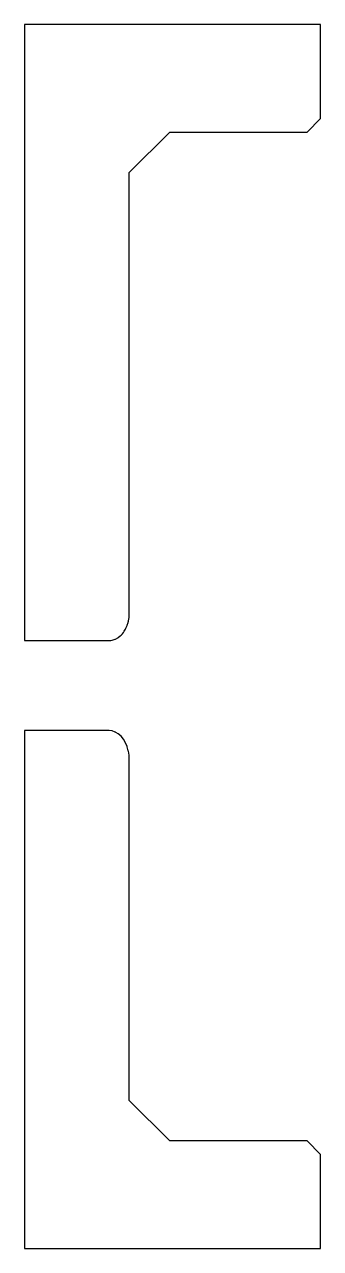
# Model space of a CAD drawing. Header units: metres. Extents: x 0 to 47.5, y 0 to 45.5.
# Drawn here: x 36.5 to 47.5, y 0 to 45.5 of the extents above.
import ezdxf

# ---------------------------------------------------------------- set-up
doc = ezdxf.new("R2010")
doc.units = ezdxf.units.M

msp = doc.modelspace()

# ---------------------------------------------------------------- linework, layer by layer
for p, q in [((47.5, 45.5), (36.5, 45.5)), ((36.5, 45.5), (36.5, 22.5982)), ((47.5, 42), (47.5, 45.5)), ((47, 41.5), (47.5, 42)), ((40.3959, 40), (41.8959, 41.5)), ((41.8959, 41.5), (47, 41.5)), ((40.3959, 23.5798), (40.3959, 40)), ((40.3194, 23.1759), (40.3479, 23.2698)), ((40.3479, 23.2698), (40.3576, 23.2977)), ((40.3576, 23.2977), (40.3592, 23.3024)), ((40.3592, 23.3024), (40.3817, 23.4146)), ((40.3817, 23.4146), (40.3867, 23.4394)), ((40.3867, 23.4394), (40.393, 23.535)), ((40.393, 23.535), (40.3959, 23.5798)), ((39.9864, 22.7111), (40.0578, 22.7708)), ((40.0578, 22.7708), (40.0868, 22.795)), ((40.0868, 22.795), (40.1382, 22.855)), ((40.1382, 22.855), (40.1762, 22.8994)), ((40.1762, 22.8994), (40.2089, 22.9516)), ((40.2089, 22.9516), (40.2527, 23.0215)), ((40.2527, 23.0215), (40.2695, 23.059)), ((40.2695, 23.059), (40.3142, 23.1585)), ((40.3142, 23.1585), (40.3194, 23.1759)), ((36.5, 22.5982), (39.6459, 22.5982)), ((39.6459, 22.5982), (39.6475, 22.5984)), ((39.6475, 22.5984), (39.7043, 22.6058)), ((39.7043, 22.6058), (39.7619, 22.6119)), ((39.7619, 22.6119), (39.7632, 22.6121)), ((39.7632, 22.6121), (39.8692, 22.6468)), ((39.8692, 22.6468), (39.8777, 22.6496)), ((39.8777, 22.6496), (39.9681, 22.7007)), ((39.9681, 22.7007), (39.9864, 22.7111)), ((39.6459, 19.2567), (36.5, 19.2567)), ((36.5, 19.2567), (36.5, 0)), ((39.7514, 19.2433), (39.6459, 19.2567)), ((39.7632, 19.2418), (39.7514, 19.2433)), ((39.8752, 19.1987), (39.7632, 19.2418)), ((39.8777, 19.1977), (39.8752, 19.1987)), ((39.8946, 19.1865), (39.8777, 19.1977)), ((39.986, 19.1311), (39.8946, 19.1865)), ((39.9864, 19.1308), (39.986, 19.1311)), ((40.0868, 19.0409), (39.9864, 19.1308)), ((40.1746, 18.9311), (40.0868, 19.0409)), ((40.1762, 18.929), (40.1746, 18.9311)), ((40.2505, 18.8018), (40.1762, 18.929)), ((40.2527, 18.7981), (40.2505, 18.8018)), ((40.3118, 18.657), (40.2527, 18.7981)), ((40.3142, 18.6513), (40.3118, 18.657)), ((40.3569, 18.5002), (40.3142, 18.6513)), ((40.3592, 18.4922), (40.3569, 18.5002)), ((40.385, 18.3352), (40.3592, 18.4922)), ((40.3867, 18.3247), (40.385, 18.3352)), ((40.3952, 18.1659), (40.3867, 18.3247)), ((40.3959, 18.1531), (40.3952, 18.1659)), ((40.3959, 5.5), (40.3959, 18.1531)), ((41.8959, 4), (40.3959, 5.5)), ((47, 4), (41.8959, 4)), ((47.5, 3.5), (47, 4)), ((47.5, 0), (47.5, 3.5)), ((36.5, 0), (47.5, 0))]:
    msp.add_line(p, q)

doc.saveas('drawing.dxf')
